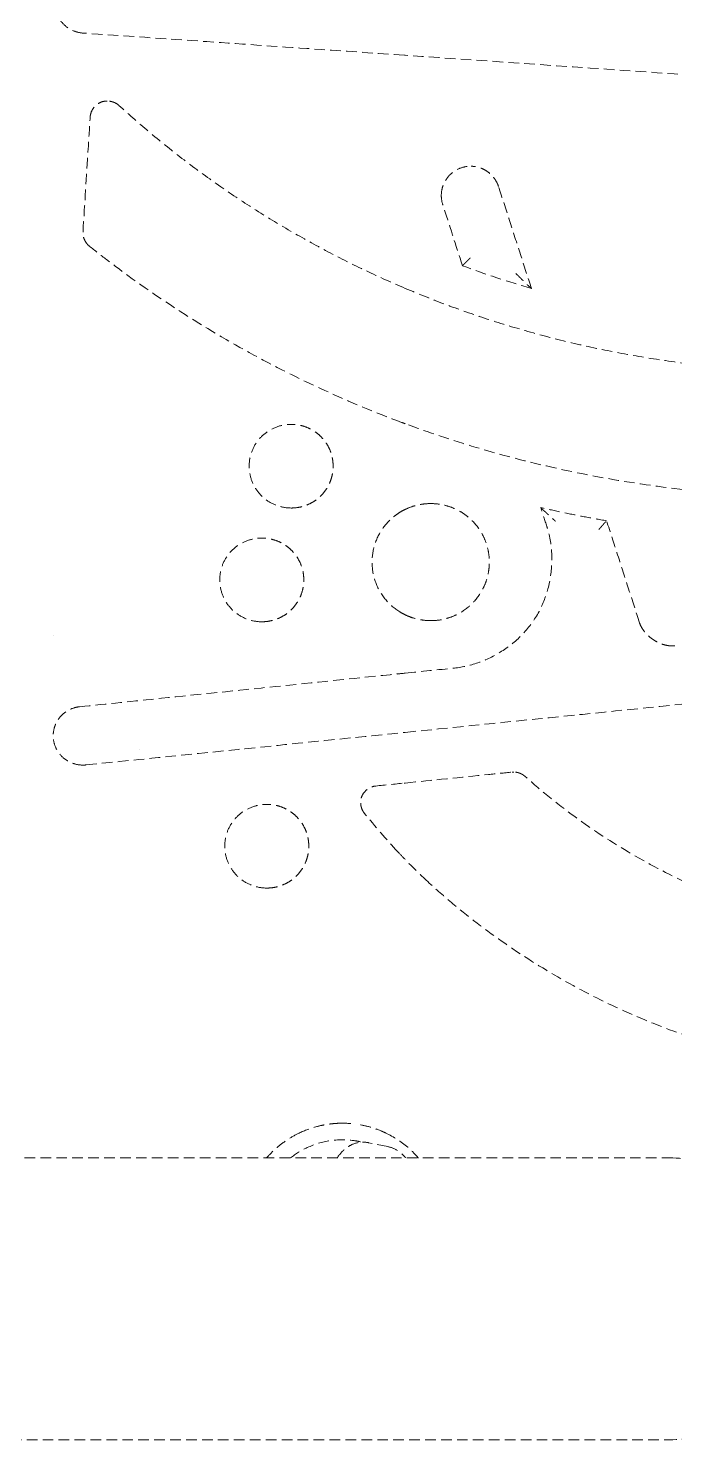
# Model space of a CAD drawing. Header units: millimetres. Extents: x -4194 to 3683, y -2760 to 1498.
# Drawn here: x 518.8 to 596.1, y -251.7 to -82.9 of the extents above; entities that cross this region are included whole.
import ezdxf

# ---------------------------------------------------------------- set-up
doc = ezdxf.new("R2010")
doc.units = ezdxf.units.MM
doc.linetypes.add('HIDDEN', pattern=[1.905, 1.27, -0.635])
doc.layers.add('DIKOM_ОБЪЕКТ', color=7, linetype='Continuous')

msp = doc.modelspace()

# ---------------------------------------------------------------- linework, layer by layer
at = {"layer": 'DIKOM_ОБЪЕКТ', "color": 7, "linetype": 'HIDDEN', "lineweight": 15, "extrusion": (1, -3.06162e-16, -2.22045e-16)}
for p, q in [((528.203, -91.596), (528.258, -91.596)), ((566.923, -139.721), (566.933, -139.721)), ((566.932, -153.721), (566.922, -153.721)), ((525.406, -170.987), (525.346, -170.987)), ((576.829, -171.821), (576.832, -171.821)), ((561.78, -216.603), (559.501, -216.141)), ((284.046, -217.961), (595.5, -217.961)), ((250.028, -251.661), (595.5, -251.661))]:
    msp.add_line(p, q, dxfattribs=at)
at = {"layer": 'DIKOM_ОБЪЕКТ', "color": 7, "linetype": 'HIDDEN', "lineweight": 15}
for points, knots in [([(525.327, -83.46), (524.978, -83.437), (524.629, -83.356), (523.949, -83.095), (523.612, -82.903), (523.016, -82.419), (522.753, -82.116), (522.368, -81.476), (522.229, -81.138), (522.051, -80.421), (522.019, -80.028), (522.092, -79.295), (522.185, -78.945), (522.469, -78.284), (522.665, -77.968), (523.151, -77.403), (523.453, -77.154), (524.096, -76.782), (524.44, -76.648), (525.052, -76.505), (525.322, -76.473), (525.589, -76.473)], [0.0000147, 0.0000147, 0.0000147, 0.0000147, 1.0592367, 1.0592367, 2.2042699, 2.2042699, 3.3764266, 3.3764266, 4.4493407, 4.4493407, 5.5960111, 5.5960111, 6.659542, 6.659542, 7.7553672, 7.7553672, 8.9038329, 8.9038329, 9.9972406, 9.9972406, 10.8077651, 10.8077651, 10.8077651, 10.8077651]), ([(563.787, -86.114), (560.463, -85.885), (557.141, -85.656), (549.26, -85.112), (544.705, -84.797), (535.198, -84.14), (530.246, -83.798), (525.327, -83.46)], [0, 0, 0, 0, 10.0022308, 10.0022308, 23.7684424, 23.7684424, 38.8567592, 38.8567592, 38.8567592, 38.8567592]), ([(605.987, -89.026), (602.662, -88.797), (599.337, -88.567), (585.295, -87.599), (574.579, -86.86), (563.87, -86.12)], [0, 0, 0, 0, 10.0000859, 10.0000859, 42.2258745, 42.2258745, 42.2258745, 42.2258745]), ([(526.219, -93.462), (526.23, -93.292), (526.268, -93.122), (526.392, -92.776), (526.486, -92.599), (526.735, -92.249), (526.903, -92.079), (527.281, -91.808), (527.499, -91.707), (527.882, -91.613), (528.046, -91.595), (528.208, -91.596)], [0, 0, 0, 0, 0.5118957, 0.5118957, 1.1023654, 1.1023654, 1.8025431, 1.8025431, 2.4994593, 2.4994593, 2.9879528, 2.9879528, 2.9879528, 2.9879528]), ([(529.65, -92.111), (529.576, -92.043), (529.42, -91.924), (529.152, -91.778), (528.85, -91.669), (528.551, -91.609), (528.348, -91.596), (528.258, -91.596)], [0, 0, 0, 0, 0.07142857, 0.14285714, 0.21428571, 0.28571429, 0.34229395, 0.34229395, 0.34229395, 0.34229395]), ([(525.357, -107.253), (525.566, -103.927), (525.774, -100.6), (526.06, -96.003), (526.14, -94.732), (526.219, -93.462)], [0, 0, 0, 0, 10.0000001, 10.0000001, 13.8191629, 13.8191629, 13.8191629, 13.8191629]), ([(568.19, -102.891), (568.19, -102.544), (568.245, -102.193), (568.457, -101.507), (568.623, -101.165), (569.054, -100.558), (569.325, -100.286), (569.925, -99.848), (570.262, -99.674), (570.998, -99.435), (571.409, -99.378), (571.812, -99.391)], [0, 0, 0, 0, 1.0413006, 1.0413006, 2.1541937, 2.1541937, 3.2746574, 3.2746574, 4.3850205, 4.3850205, 5.5954701, 5.5954701, 5.5954701, 5.5954701]), ([(575.03, -101.811), (574.979, -101.651), (574.853, -101.348), (574.591, -100.908), (574.251, -100.488), (573.847, -100.117), (573.39, -99.808), (572.887, -99.578), (572.355, -99.434), (571.97, -99.394), (571.768, -99.39), (571.75, -99.389)], [0, 0, 0, 0, 0.05555556, 0.11111111, 0.16666667, 0.22222222, 0.27777778, 0.33333333, 0.38888889, 0.44444444, 0.44969283, 0.44969283, 0.44969283, 0.44969283]), ([(526.099, -108.924), (525.964, -108.816), (525.845, -108.685), (525.631, -108.384), (525.54, -108.205), (525.396, -107.803), (525.352, -107.568), (525.354, -107.309), (525.355, -107.281), (525.357, -107.253)], [0.0000186, 0.0000186, 0.0000186, 0.0000186, 0.5199141, 0.5199141, 1.1098143, 1.1098143, 1.8041037, 1.8041037, 1.88752, 1.88752, 1.88752, 1.88752]), ([(563.45, -130.016), (560.339, -128.854), (557.27, -127.579), (551.192, -124.796), (548.181, -123.283), (542.26, -120.03), (539.346, -118.286), (533.655, -114.582), (530.873, -112.617), (527.48, -110.016), (526.786, -109.473), (526.099, -108.924)], [0, 0, 0, 0, 9.9677132, 9.9677132, 20.0976152, 20.0976152, 30.3327236, 30.3327236, 40.6280972, 40.6280972, 43.2982917, 43.2982917, 43.2982917, 43.2982917]), ([(571.649, -110.356), (571.623, -110.381), (571.594, -110.409), (571.544, -110.457), (571.527, -110.474), (571.499, -110.501), (571.485, -110.515), (571.47, -110.529), (571.46, -110.539), (571.456, -110.543), (571.401, -110.596), (571.361, -110.635), (571.315, -110.68), (571.302, -110.693), (571.285, -110.709), (571.278, -110.716), (571.271, -110.723), (571.268, -110.725), (571.266, -110.727), (571.267, -110.727), (571.198, -110.794), (571.139, -110.852), (571.063, -110.927), (571.039, -110.95), (571.007, -110.982), (570.991, -110.998), (570.977, -111.012), (570.968, -111.021), (570.964, -111.025), (570.916, -111.073), (570.879, -111.11), (570.833, -111.157), (570.819, -111.171), (570.794, -111.197), (570.784, -111.208), (570.736, -111.259), (570.718, -111.279), (570.721, -111.281)], [0, 0, 0, 0, 0.0625, 0.0625, 0.09375, 0.09375, 0.109375, 0.1171875, 0.1171875, 0.125, 0.125, 0.1875, 0.1875, 0.21875, 0.21875, 0.234375, 0.2421875, 0.24609375, 0.24609375, 0.25, 0.25, 0.375, 0.375, 0.4375, 0.4375, 0.46875, 0.484375, 0.484375, 0.5, 0.5, 0.625, 0.625, 0.6875, 0.6875, 0.75, 0.75, 0.99269757, 0.99269757, 0.99269757, 0.99269757]), ([(577.088, -112.199), (577.134, -112.244), (577.186, -112.296), (577.274, -112.383), (577.305, -112.413), (577.354, -112.461), (577.379, -112.486), (577.409, -112.515), (577.424, -112.531), (577.431, -112.537), (577.435, -112.541), (577.437, -112.543), (577.543, -112.647), (577.622, -112.725), (577.704, -112.805), (577.726, -112.826), (577.748, -112.848), (577.755, -112.854), (577.761, -112.861), (577.764, -112.864), (577.766, -112.866), (577.767, -112.867), (577.768, -112.867), (577.768, -112.867), (577.767, -112.867), (577.889, -112.986), (577.998, -113.091), (578.141, -113.23), (578.185, -113.273), (578.247, -113.332), (578.276, -113.361), (578.308, -113.392), (578.322, -113.405), (578.33, -113.414), (578.333, -113.416), (578.384, -113.465), (578.426, -113.505), (578.484, -113.562), (578.512, -113.589), (578.539, -113.614), (578.556, -113.631), (578.564, -113.638), (578.61, -113.683), (578.645, -113.716), (578.694, -113.762), (578.717, -113.784), (578.738, -113.804), (578.752, -113.817), (578.758, -113.823), (578.796, -113.859), (578.823, -113.884), (578.859, -113.917), (578.875, -113.932), (578.889, -113.945), (578.898, -113.953), (578.901, -113.957), (578.942, -113.994), (578.961, -114.011), (578.963, -114.011)], [0, 0, 0, 0, 0.0625, 0.0625, 0.09375, 0.09375, 0.109375, 0.1171875, 0.1210937, 0.1230469, 0.1230469, 0.125, 0.125, 0.1875, 0.1875, 0.21875, 0.21875, 0.234375, 0.234375, 0.2421875, 0.2460937, 0.2480469, 0.2490234, 0.2490234, 0.25, 0.25, 0.375, 0.375, 0.4375, 0.4375, 0.46875, 0.484375, 0.4921875, 0.4921875, 0.5, 0.5, 0.5625, 0.5625, 0.59375, 0.609375, 0.609375, 0.625, 0.625, 0.6875, 0.6875, 0.71875, 0.734375, 0.734375, 0.75, 0.75, 0.8125, 0.8125, 0.84375, 0.859375, 0.859375, 0.875, 0.875, 1, 1, 1, 1]), ([(603.722, -123.597), (602.919, -123.536), (600.009, -123.286), (595.285, -122.718), (589.719, -121.796), (584.412, -120.685), (579.184, -119.357), (573.998, -117.801), (568.883, -116.02), (565.538, -114.688), (563.88, -113.985)], [0.38571826, 0.38571826, 0.38571826, 0.38571826, 0.41666667, 0.5, 0.58333333, 0.66666667, 0.75, 0.83333333, 0.91666667, 1, 1, 1, 1]), ([(550.232, -140.251), (549.694, -140.251), (549.149, -140.16), (548.127, -139.82), (547.638, -139.564), (546.786, -138.92), (546.41, -138.529), (545.8, -137.653), (545.564, -137.153), (545.271, -136.133), (545.203, -135.601), (545.24, -134.549), (545.345, -134.016), (545.712, -133.018), (545.983, -132.542), (546.644, -131.721), (547.039, -131.361), (547.925, -130.777), (548.431, -130.553), (549.368, -130.308), (549.802, -130.251), (550.232, -130.251)], [0, 0, 0, 0, 1.6199981, 1.6199981, 3.2386345, 3.2386345, 4.8289535, 4.8289535, 6.4446838, 6.4446838, 8.0138192, 8.0138192, 9.6043412, 9.6043412, 11.2043218, 11.2043218, 12.7728946, 12.7728946, 14.393717, 14.393717, 15.6879817, 15.6879817, 15.6879817, 15.6879817]), ([(646.19, -135.361), (642.94, -136.101), (639.661, -136.727), (632.843, -137.788), (629.297, -138.206), (622.167, -138.784), (618.578, -138.943), (611.377, -139.002), (607.76, -138.899), (600.541, -138.43), (596.934, -138.062), (589.78, -137.063), (586.228, -136.432), (579.22, -134.91), (575.759, -134.021), (569.487, -132.15), (566.66, -131.206), (563.869, -130.172)], [0, 0, 0, 0, 10.0061564, 10.0061564, 20.7059064, 20.7059064, 31.4698341, 31.4698341, 42.3094904, 42.3094904, 53.1724774, 53.1724774, 63.9810403, 63.9810403, 74.6896878, 74.6896878, 83.623812, 83.623812, 83.623812, 83.623812]), ([(563.869, -140.418), (564.551, -140.088), (565.298, -139.871), (566.352, -139.738), (566.657, -139.719), (566.962, -139.721)], [0, 0, 0, 0, 2.2737727, 2.2737727, 3.1882358, 3.1882358, 3.1882358, 3.1882358]), ([(566.928, -139.721), (566.601, -139.721), (565.906, -139.771), (564.883, -139.999), (564.215, -140.256), (563.88, -140.417)], [0.88893319, 0.88893319, 0.88893319, 0.88893319, 0.92307692, 0.96153846, 1, 1, 1, 1]), ([(566.932, -153.721), (566.964, -153.721), (567.356, -153.718), (568.103, -153.648), (569.167, -153.382), (570.506, -152.818), (571.986, -151.723), (573.062, -150.238), (573.61, -148.904), (573.866, -147.847), (573.96, -146.753), (573.876, -145.657), (573.627, -144.587), (573.082, -143.236), (572.224, -142.042), (571.129, -141.083), (570.205, -140.499), (569.21, -140.072), (568.155, -139.801), (567.38, -139.724), (566.972, -139.721), (566.933, -139.721)], [0.1119254, 0.1119254, 0.1119254, 0.1119254, 0.11538462, 0.15384615, 0.19230769, 0.23076923, 0.30769231, 0.38461538, 0.42307692, 0.46153846, 0.5, 0.53846154, 0.57692308, 0.61538462, 0.69230769, 0.73076923, 0.76923077, 0.80769231, 0.84615385, 0.88461538, 0.88876157, 0.88876157, 0.88876157, 0.88876157]), ([(563.239, -152.677), (562.602, -152.284), (562.022, -151.78), (561.059, -150.632), (560.666, -149.97), (560.128, -148.588), (559.968, -147.854), (559.881, -146.372), (559.963, -145.606), (560.354, -144.166), (560.666, -143.473), (561.485, -142.241), (561.998, -141.686), (562.787, -141.061), (563.009, -140.905), (563.238, -140.763)], [0, 0, 0, 0, 2.2475146, 2.2475146, 4.4965688, 4.4965688, 6.6967844, 6.6967844, 8.9503309, 8.9503309, 11.173488, 11.173488, 13.3869847, 13.3869847, 14.1966422, 14.1966422, 14.1966422, 14.1966422]), ([(580.073, -140.201), (580.072, -140.201), (580.075, -140.204), (580.085, -140.214), (580.089, -140.218), (580.099, -140.229), (580.106, -140.235), (580.125, -140.254), (580.142, -140.27), (580.172, -140.299), (580.189, -140.315), (580.21, -140.335), (580.22, -140.344), (580.227, -140.351), (580.231, -140.354), (580.277, -140.398), (580.332, -140.449), (580.431, -140.542), (580.467, -140.575), (580.525, -140.629), (580.555, -140.657), (580.592, -140.692), (580.611, -140.709), (580.62, -140.717), (580.625, -140.722), (580.629, -140.725), (580.694, -140.786), (580.771, -140.856), (580.906, -140.98), (580.955, -141.025), (581.033, -141.097), (581.073, -141.134), (581.116, -141.173), (581.144, -141.199), (581.16, -141.214), (581.226, -141.274), (581.279, -141.322), (581.359, -141.395), (581.399, -141.431), (581.439, -141.468), (581.466, -141.492), (581.478, -141.503), (581.609, -141.621), (581.723, -141.725), (581.835, -141.826)], [0, 0, 0, 0, 0.0625, 0.0625, 0.09375, 0.09375, 0.125, 0.125, 0.1875, 0.1875, 0.21875, 0.234375, 0.2421875, 0.2421875, 0.25, 0.25, 0.375, 0.375, 0.4375, 0.4375, 0.46875, 0.484375, 0.4921875, 0.4960938, 0.4960938, 0.5, 0.5, 0.625, 0.625, 0.6875, 0.6875, 0.71875, 0.734375, 0.734375, 0.75, 0.75, 0.8125, 0.8125, 0.84375, 0.859375, 0.859375, 0.875, 0.875, 1, 1, 1, 1]), ([(587.95, -141.781), (587.049, -141.625), (585.265, -141.3), (582.641, -140.772), (580.928, -140.395), (580.08, -140.201), (580.08, -140.201)], [0, 0, 0, 0, 0.3333272, 0.6666544, 0.9999816, 1, 1, 1, 1]), ([(569.747, -159.39), (570.767, -159.286), (571.78, -159.045), (573.735, -158.336), (574.688, -157.857), (576.492, -156.675), (577.348, -155.953), (578.831, -154.336), (579.467, -153.425), (580.435, -151.528), (580.793, -150.537), (581.281, -148.478), (581.406, -147.394), (581.398, -145.211), (581.259, -144.096), (580.921, -142.838), (580.865, -142.649), (580.804, -142.461)], [0, 0, 0, 0, 3.0783179, 3.0783179, 6.2391877, 6.2391877, 9.5483777, 9.5483777, 12.8219027, 12.8219027, 15.9385552, 15.9385552, 19.16954, 19.16954, 22.4854363, 22.4854363, 23.0771177, 23.0771177, 23.0771177, 23.0771177]), ([(587.007, -142.838), (587.032, -142.808), (587.062, -142.775), (587.111, -142.718), (587.129, -142.698), (587.157, -142.666), (587.171, -142.65), (587.186, -142.633), (587.196, -142.622), (587.199, -142.618), (587.257, -142.552), (587.298, -142.505), (587.344, -142.453), (587.356, -142.438), (587.372, -142.421), (587.378, -142.413), (587.384, -142.406), (587.387, -142.403), (587.388, -142.402), (587.389, -142.402), (587.388, -142.402), (587.454, -142.327), (587.512, -142.261), (587.587, -142.175), (587.611, -142.149), (587.643, -142.113), (587.658, -142.096), (587.672, -142.08), (587.682, -142.07), (587.685, -142.065), (587.733, -142.012), (587.77, -141.97), (587.817, -141.918), (587.831, -141.902), (587.857, -141.874), (587.868, -141.861), (587.921, -141.803), (587.944, -141.781), (587.946, -141.781)], [0, 0, 0, 0, 0.0625, 0.0625, 0.09375, 0.09375, 0.109375, 0.1171875, 0.1171875, 0.125, 0.125, 0.1875, 0.1875, 0.21875, 0.21875, 0.234375, 0.2421875, 0.2460938, 0.2480469, 0.2480469, 0.25, 0.25, 0.375, 0.375, 0.4375, 0.4375, 0.46875, 0.484375, 0.484375, 0.5, 0.5, 0.625, 0.625, 0.6875, 0.6875, 0.75, 0.75, 1, 1, 1, 1]), ([(546.718, -153.851), (546.178, -153.851), (545.632, -153.76), (544.609, -153.419), (544.119, -153.162), (543.266, -152.516), (542.89, -152.125), (542.28, -151.247), (542.044, -150.747), (541.753, -149.726), (541.686, -149.195), (541.724, -148.143), (541.83, -147.611), (542.197, -146.615), (542.468, -146.141), (543.129, -145.32), (543.523, -144.961), (544.409, -144.377), (544.915, -144.153), (545.853, -143.908), (546.287, -143.851), (546.718, -143.851)], [0, 0, 0, 0, 1.6243873, 1.6243873, 3.2470859, 3.2470859, 4.8404787, 4.8404787, 6.4572294, 6.4572294, 8.025605, 8.025605, 9.6135703, 9.6135703, 11.2115106, 11.2115106, 12.7796223, 12.7796223, 14.402122, 14.402122, 15.6987385, 15.6987385, 15.6987385, 15.6987385]), ([(566.96, -153.72), (566.224, -153.725), (565.478, -153.607), (564.466, -153.284), (564.162, -153.163), (563.869, -153.022)], [0, 0, 0, 0, 2.2107945, 2.2107945, 3.1874445, 3.1874445, 3.1874445, 3.1874445]), ([(563.88, -153.022), (564.218, -153.185), (564.89, -153.443), (565.918, -153.671), (566.602, -153.72), (566.927, -153.721)], [0, 0, 0, 0, 0.03846154, 0.07692308, 0.11174929, 0.11174929, 0.11174929, 0.11174929]), ([(595.804, -156.745), (595.74, -156.745), (595.512, -156.737), (595.11, -156.683), (594.585, -156.536), (594.067, -156.317), (593.574, -156.036), (593.115, -155.7), (592.702, -155.317), (592.35, -154.894), (592.074, -154.451), (591.942, -154.142), (591.89, -153.981)], [0.06075232, 0.06075232, 0.06075232, 0.06075232, 0.1, 0.2, 0.3, 0.4, 0.5, 0.6, 0.7, 0.8, 0.9, 1, 1, 1, 1]), ([(524.957, -164.012), (528.207, -163.676), (531.472, -163.34), (539.266, -162.535), (543.809, -162.067), (552.916, -161.127), (557.485, -160.656), (562.62, -160.126), (563.183, -160.068), (563.747, -160.01)], [0, 0, 0, 0, 10.0022074, 10.0022074, 23.8051092, 23.8051092, 37.6076907, 37.6076907, 39.3074516, 39.3074516, 39.3074516, 39.3074516]), ([(563.87, -159.997), (563.856, -159.998), (563.829, -160.001), (563.788, -160.005), (563.76, -160.008), (563.747, -160.01)], [-0.0000001, -0.0000001, -0.0000001, -0.0000001, 0.3325618, 0.6658949, 1, 1, 1, 1]), ([(563.88, -167.078), (570.935, -166.359), (585.048, -164.922), (599.218, -163.481), (606.329, -162.757), (606.381, -162.752)], [0, 0, 0, 0, 0.33333333, 0.66666667, 0.66911805, 0.66911805, 0.66911805, 0.66911805]), ([(525.344, -170.987), (524.973, -170.987), (524.598, -170.925), (523.878, -170.694), (523.524, -170.517), (522.904, -170.06), (522.631, -169.773), (522.207, -169.153), (522.043, -168.814), (521.825, -168.095), (521.775, -167.701), (521.815, -166.97), (521.888, -166.623), (522.135, -165.946), (522.319, -165.612), (522.781, -165.029), (523.064, -164.776), (523.678, -164.379), (524.013, -164.226), (524.555, -164.072), (524.755, -164.032), (524.957, -164.012)], [0, 0, 0, 0, 1.122593, 1.122593, 2.2886692, 2.2886692, 3.4481568, 3.4481568, 4.5511268, 4.5511268, 5.7058871, 5.7058871, 6.7480051, 6.7480051, 7.8682579, 7.8682579, 8.9844901, 8.9844901, 10.0757801, 10.0757801, 10.6893026, 10.6893026, 10.6893026, 10.6893026]), ([(563.87, -173.132), (567.184, -172.794), (570.498, -172.456), (574.757, -172.022), (575.7, -171.926), (576.643, -171.829)], [0, 0, 0, 0, 10.0000816, 10.0000816, 12.8455262, 12.8455262, 12.8455262, 12.8455262]), ([(576.865, -171.822), (576.863, -171.822), (576.861, -171.822), (576.848, -171.822), (576.836, -171.821), (576.825, -171.821)], [0.871597907, 0.871597907, 0.871597907, 0.871597907, 0.875, 0.875, 0.89519524, 0.89519524, 0.89519524, 0.89519524]), ([(578.19, -172.331), (578.123, -172.271), (577.983, -172.164), (577.747, -172.029), (577.485, -171.923), (577.21, -171.852), (576.991, -171.825), (576.865, -171.821), (576.832, -171.821)], [0, 0, 0, 0, 0.16666668, 0.33333335, 0.50000003, 0.6666667, 0.83333338, 0.89245673, 0.89245673, 0.89245673, 0.89245673]), ([(558.982, -176.73), (558.872, -176.595), (558.783, -176.441), (558.64, -176.1), (558.59, -175.907), (558.54, -175.488), (558.548, -175.255), (558.642, -174.82), (558.728, -174.61), (558.951, -174.265), (559.08, -174.119), (559.39, -173.85), (559.578, -173.73), (559.958, -173.564), (560.15, -173.51), (560.345, -173.491)], [0, 0, 0, 0, 0.5222324, 0.5222324, 1.109476, 1.109476, 1.7884095, 1.7884095, 2.4461636, 2.4461636, 3.0209683, 3.0209683, 3.6763933, 3.6763933, 4.2627764, 4.2627764, 4.2627764, 4.2627764]), ([(563.87, -173.132), (563.856, -173.132), (563.829, -173.135), (563.789, -173.139), (563.762, -173.142), (563.748, -173.143)], [-0.0000011, -0.0000011, -0.0000011, -0.0000011, 0.3322265, 0.6655497, 1, 1, 1, 1]), ([(606.378, -188.516), (606.336, -188.502), (603.709, -187.658), (598.594, -185.695), (591.329, -181.995), (584.469, -177.561), (580.228, -174.154), (578.19, -172.331)], [0.49795689, 0.49795689, 0.49795689, 0.49795689, 0.5, 0.625, 0.75, 0.875, 1, 1, 1, 1]), ([(547.319, -185.691), (546.779, -185.691), (546.233, -185.6), (545.21, -185.259), (544.72, -185.002), (543.868, -184.357), (543.491, -183.966), (542.882, -183.088), (542.646, -182.588), (542.354, -181.568), (542.287, -181.036), (542.325, -179.984), (542.431, -179.452), (542.798, -178.456), (543.068, -177.981), (543.73, -177.16), (544.124, -176.801), (545.01, -176.217), (545.516, -175.993), (546.454, -175.748), (546.888, -175.691), (547.319, -175.691)], [0, 0, 0, 0, 1.6235895, 1.6235895, 3.2455512, 3.2455512, 4.8383899, 4.8383899, 6.4549592, 6.4549592, 8.0234724, 8.0234724, 9.6118999, 9.6118999, 11.210205, 11.210205, 12.7783993, 12.7783993, 14.4005974, 14.4005974, 15.6967921, 15.6967921, 15.6967921, 15.6967921]), ([(607.265, -206.126), (604.476, -205.5), (601.713, -204.743), (596.304, -202.977), (593.652, -201.968), (588.482, -199.714), (585.958, -198.467), (581.04, -195.744), (578.641, -194.263), (573.994, -191.083), (571.741, -189.379), (568.557, -186.71), (567.552, -185.827), (566.57, -184.92)], [0, 0, 0, 0, 8.5752603, 8.5752603, 17.0695685, 17.0695685, 25.4964186, 25.4964186, 33.9369183, 33.9369183, 42.3927166, 42.3927166, 46.4043602, 46.4043602, 46.4043602, 46.4043602]), ([(556.086, -213.814), (556.082, -213.814), (556.075, -213.814), (556.069, -213.815), (556.064, -213.815), (556.06, -213.815), (556.042, -213.815), (555.892, -213.817), (555.471, -213.844), (555.298, -213.858), (554.991, -213.891), (554.881, -213.904), (554.703, -213.928), (554.612, -213.941), (554.5, -213.959), (554.443, -213.968), (554.414, -213.973), (554.399, -213.975), (554.393, -213.976), (554.389, -213.977), (554.385, -213.978), (554.093, -214.027), (553.731, -214.098), (553.309, -214.21)], [0.31152797, 0.31152797, 0.31152797, 0.31152797, 0.31201172, 0.31225586, 0.31225586, 0.3125, 0.3125, 0.34375, 0.34375, 0.359375, 0.359375, 0.3671875, 0.3671875, 0.37109375, 0.37304687, 0.37402344, 0.37451172, 0.37475586, 0.37487793, 0.37487793, 0.375, 0.375, 0.42660649, 0.42660649, 0.42660649, 0.42660649]), ([(561.555, -214.984), (561.474, -214.945), (561.395, -214.908), (561.261, -214.848), (561.178, -214.811), (561.084, -214.771), (561.038, -214.751), (561.019, -214.743), (561.006, -214.738), (561.001, -214.736), (560.476, -214.517), (559.941, -214.337), (558.918, -214.072), (558.432, -213.977), (557.944, -213.913)], [0.09894451, 0.09894451, 0.09894451, 0.09894451, 0.109375, 0.109375, 0.1171875, 0.12109375, 0.12304687, 0.12402344, 0.12402344, 0.125, 0.125, 0.1875, 0.1875, 0.2424076, 0.2424076, 0.2424076, 0.2424076]), ([(551.184, -214.994), (551.184, -214.994), (551.184, -214.994), (550.728, -215.213), (550.266, -215.471), (549.356, -216.066), (548.907, -216.404), (548.066, -217.141), (547.671, -217.536), (547.304, -217.961)], [0.49999982, 0.49999982, 0.49999982, 0.49999982, 0.5, 0.5, 0.5625, 0.5625, 0.625, 0.625, 0.68478334, 0.68478334, 0.68478334, 0.68478334]), ([(550.161, -217.961), (550.779, -217.471), (551.459, -217.053), (553.03, -216.325), (553.952, -216.048), (555.82, -215.767), (556.783, -215.759), (558.062, -215.931), (558.403, -215.996), (558.741, -216.078)], [8.992154, 8.992154, 8.992154, 8.992154, 11.3510565, 11.3510565, 14.1839978, 14.1839978, 17.0169392, 17.0169392, 18.0549321, 18.0549321, 18.0549321, 18.0549321]), ([(561.555, -214.984), (562.493, -215.432), (563.38, -216.008), (564.608, -217.056), (565.019, -217.462), (565.398, -217.894)], [0, 0, 0, 0, 3.1183745, 3.1183745, 4.8432618, 4.8432618, 4.8432618, 4.8432618]), ([(555.751, -217.961), (555.792, -217.896), (555.834, -217.833), (556.086, -217.472), (556.327, -217.191), (556.854, -216.733), (557.131, -216.545), (557.843, -216.206), (558.311, -216.088), (558.776, -216.077)], [21.8337903, 21.8337903, 21.8337903, 21.8337903, 22.1418905, 22.1418905, 23.6079333, 23.6079333, 24.8580336, 24.8580336, 26.533531, 26.533531, 26.533531, 26.533531]), ([(561.78, -216.603), (562.197, -216.687), (562.594, -216.855), (563.301, -217.303), (563.613, -217.59), (563.895, -217.922), (563.911, -217.941), (563.927, -217.961)], [0, 0, 0, 0, 1.5467882, 1.5467882, 3.1927965, 3.1927965, 3.2948841, 3.2948841, 3.2948841, 3.2948841]), ([(595.5, -217.961), (597.561, -217.961), (599.615, -218.398), (603.423, -220.088), (605.165, -221.335), (608.079, -224.457), (609.242, -226.323), (610.819, -230.402), (611.228, -232.603), (611.228, -234.811)], [1.5707963, 1.5707963, 1.5707963, 1.5707963, 1.9634954, 1.9634954, 2.3561945, 2.3561945, 2.7488936, 2.7488936, 3.1415927, 3.1415927, 3.1415927, 3.1415927]), ([(611.228, -234.811), (611.228, -237.018), (610.819, -239.219), (609.242, -243.298), (608.079, -245.164), (605.165, -248.286), (603.423, -249.533), (599.615, -251.223), (597.561, -251.661), (595.5, -251.661)], [0, 0, 0, 0, 0.3926991, 0.3926991, 0.7853982, 0.7853982, 1.1780972, 1.1780972, 1.5707963, 1.5707963, 1.5707963, 1.5707963])]:
    msp.add_open_spline(points, degree=3, knots=knots, dxfattribs=at)
for points in [[(563.87, -86.12), (563.842, -86.118), (563.815, -86.116), (563.787, -86.114)], [(563.88, -113.985), (562.307, -113.319), (559.192, -111.921), (554.612, -109.634), (550.137, -107.162), (545.773, -104.508), (541.531, -101.676), (537.419, -98.668), (533.446, -95.488), (530.898, -93.256), (529.65, -92.111)], [(568.36, -103.97), (568.248, -103.624), (568.19, -103.255), (568.19, -102.891)], [(578.97, -114.011), (578.53, -112.649), (577.652, -109.929), (576.339, -105.862), (575.466, -103.16), (575.03, -101.811)], [(570.721, -111.28), (569.934, -108.844), (569.148, -106.407), (568.36, -103.97)], [(578.963, -114.011), (576.185, -113.199), (573.434, -112.288), (570.721, -111.281)], [(570.727, -111.27), (570.727, -111.27), (570.727, -111.27), (570.727, -111.27)], [(578.958, -114.007), (578.958, -114.007), (578.958, -114.007), (578.958, -114.007)], [(578.97, -114.011), (578.968, -114.011), (578.966, -114.011), (578.963, -114.011)], [(550.232, -130.251), (550.242, -130.251), (550.251, -130.251), (550.26, -130.251)], [(550.246, -130.251), (550.246, -130.251), (550.246, -130.251), (550.246, -130.251)], [(550.26, -140.251), (550.532, -140.251), (551.054, -140.206), (551.822, -140.022), (552.561, -139.715), (553.235, -139.296), (553.831, -138.78), (554.34, -138.179), (554.749, -137.505), (555.046, -136.769), (555.223, -136.005), (555.281, -135.222), (555.213, -134.437), (555.027, -133.673), (554.724, -132.948), (554.313, -132.286), (553.802, -131.694), (553.208, -131.185), (552.54, -130.775), (551.81, -130.475), (551.048, -130.294), (550.53, -130.251), (550.26, -130.251)], [(563.869, -130.172), (563.729, -130.12), (563.589, -130.068), (563.45, -130.016)], [(550.26, -140.251), (550.251, -140.251), (550.242, -140.251), (550.232, -140.251)], [(550.246, -140.251), (550.246, -140.251), (550.246, -140.251), (550.246, -140.251)], [(563.238, -140.763), (563.442, -140.637), (563.653, -140.522), (563.869, -140.418)], [(580.073, -140.201), (580.075, -140.201), (580.078, -140.201), (580.08, -140.201)], [(580.804, -142.461), (580.56, -141.708), (580.317, -140.954), (580.073, -140.201)], [(587.95, -141.781), (587.949, -141.781), (587.947, -141.781), (587.946, -141.781)], [(591.89, -153.981), (591.456, -152.636), (590.585, -149.938), (589.272, -145.872), (588.391, -143.147), (587.95, -141.781)], [(546.718, -143.851), (546.729, -143.851), (546.739, -143.851), (546.75, -143.851)], [(546.734, -143.851), (546.734, -143.851), (546.734, -143.851), (546.734, -143.851)], [(546.75, -153.851), (547.023, -153.851), (547.544, -153.806), (548.313, -153.621), (549.052, -153.314), (549.726, -152.895), (550.322, -152.379), (550.831, -151.778), (551.24, -151.104), (551.536, -150.368), (551.713, -149.604), (551.771, -148.822), (551.703, -148.037), (551.517, -147.274), (551.215, -146.549), (550.804, -145.887), (550.293, -145.294), (549.699, -144.786), (549.031, -144.376), (548.301, -144.075), (547.539, -143.894), (547.021, -143.851), (546.75, -143.851)], [(563.869, -153.022), (563.653, -152.918), (563.443, -152.803), (563.239, -152.677)], [(546.75, -153.851), (546.739, -153.851), (546.729, -153.851), (546.718, -153.851)], [(546.734, -153.851), (546.734, -153.851), (546.734, -153.851), (546.734, -153.851)], [(521.886, -155.494), (521.886, -155.494), (521.886, -155.494), (521.886, -155.494)], [(595.807, -156.745), (595.904, -156.745), (596.001, -156.74), (596.098, -156.731)], [(563.868, -159.998), (563.868, -159.998), (563.868, -159.998), (563.868, -159.998)], [(563.87, -159.997), (565.828, -159.795), (567.787, -159.592), (569.747, -159.39)], [(524.931, -164.022), (524.931, -164.022), (524.931, -164.022), (524.931, -164.022)], [(525.73, -170.971), (529.916, -170.549), (538.334, -169.688), (551.067, -168.385), (559.605, -167.514), (563.88, -167.078)], [(532.098, -169.093), (532.098, -169.093), (532.098, -169.093), (532.098, -169.093)], [(525.344, -170.987), (525.344, -170.987), (525.345, -170.987), (525.346, -170.987)], [(525.372, -170.987), (525.373, -170.987), (525.375, -170.987), (525.376, -170.987)], [(525.406, -170.987), (525.513, -170.987), (525.621, -170.982), (525.73, -170.971)], [(576.642, -171.831), (576.642, -171.831), (576.642, -171.831), (576.642, -171.831)], [(576.643, -171.83), (576.717, -171.822), (576.791, -171.82), (576.865, -171.822)], [(576.829, -171.821), (576.827, -171.821), (576.826, -171.821), (576.825, -171.821)], [(560.345, -173.491), (561.479, -173.375), (562.613, -173.259), (563.748, -173.143)], [(563.869, -173.133), (563.868, -173.133), (563.868, -173.133), (563.867, -173.133)], [(547.319, -175.691), (547.329, -175.691), (547.34, -175.691), (547.35, -175.691)], [(547.334, -175.691), (547.334, -175.691), (547.334, -175.691), (547.334, -175.691)], [(547.35, -185.691), (547.623, -185.691), (548.144, -185.646), (548.913, -185.461), (549.652, -185.154), (550.325, -184.735), (550.921, -184.219), (551.431, -183.618), (551.84, -182.944), (552.136, -182.208), (552.313, -181.444), (552.371, -180.662), (552.303, -179.877), (552.117, -179.113), (551.815, -178.389), (551.404, -177.727), (550.893, -177.134), (550.298, -176.626), (549.631, -176.216), (548.901, -175.915), (548.138, -175.734), (547.621, -175.691), (547.35, -175.691)], [(562.993, -181.353), (561.6, -179.862), (560.266, -178.315), (558.982, -176.73)], [(563.869, -182.275), (563.574, -181.971), (563.282, -181.663), (562.993, -181.353)], [(566.57, -184.92), (565.643, -184.066), (564.744, -183.182), (563.869, -182.275)], [(547.35, -185.691), (547.34, -185.691), (547.329, -185.691), (547.319, -185.691)], [(547.334, -185.691), (547.334, -185.691), (547.334, -185.691), (547.334, -185.691)], [(551.184, -214.994), (551.865, -214.667), (552.579, -214.404), (553.309, -214.21)], [(556.086, -213.814), (556.706, -213.799), (557.329, -213.832), (557.944, -213.913)], [(558.776, -216.077), (559.019, -216.071), (559.264, -216.093), (559.501, -216.141)], [(565.456, -217.961), (565.437, -217.938), (565.418, -217.916), (565.398, -217.894)]]:
    msp.add_open_spline(points, degree=3, dxfattribs=at)
for points, weights in [([(596.098, -156.731), (596.098, -156.731), (596.098, -156.731), (596.098, -156.731)], [1.17137755802, 1.17151578224, 1.17165409009, 1.17179248154]), ([(563.747, -160.01), (563.747, -160.01), (563.747, -160.01), (563.747, -160.01)], [1.17158587579, 1.17098965944, 1.17039499687, 1.16980188808]), ([(569.747, -159.39), (569.747, -159.39), (569.747, -159.39), (569.747, -159.39)], [1.16993761202, 1.16994600144, 1.16995439117, 1.16996278122]), ([(563.748, -173.143), (563.748, -173.143), (563.748, -173.143), (563.748, -173.143)], [1.16982354523, 1.17040938281, 1.17099673611, 1.17158560512])]:
    msp.add_rational_spline(points, weights, degree=3, dxfattribs=at)

doc.saveas('drawing.dxf')
